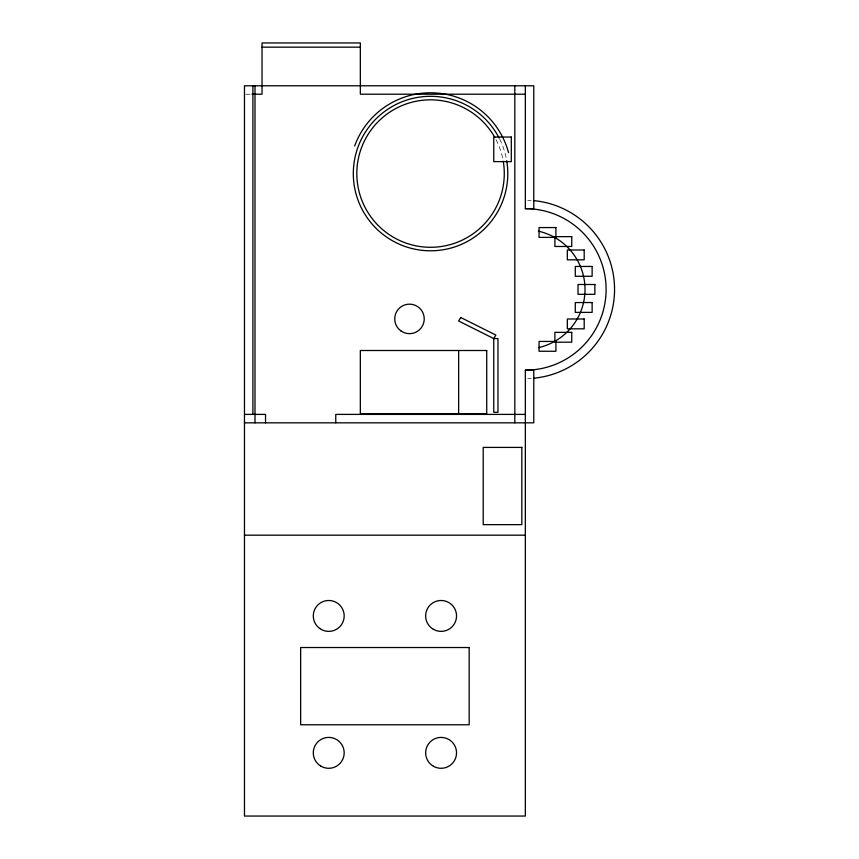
<?xml version="1.0" encoding="UTF-8"?>
<svg xmlns="http://www.w3.org/2000/svg" width="859" height="859" viewBox="0 0 859 859"><rect width="100%" height="100%" fill="white"/><g stroke="black" fill="none" stroke-linecap="round" stroke-linejoin="round"><path stroke-width="0.64" stroke-dasharray="4.29 3.22" d="M245.728 94.211L250.742 94.211M496.04 139.695A73.724 73.724 0 0 1 503.052 160.139M499.745 139.233A77.235 77.235 0 0 1 506.499 159.506M531.184 378.4A89.175 89.175 0 0 1 527.684 378.561M527.684 200.265A89.175 89.175 0 0 1 531.184 200.426"/><path stroke-width="1.29" d="M262.027 47.159L360.34 47.159M251.998 94.211L262.027 94.211L262.027 42.95L360.34 42.95L360.34 94.211L525.343 94.211M525.343 208.662L533.772 208.662L533.772 85.782L244.471 85.782L244.471 816.05L525.343 816.05L525.343 370.165A80.746 80.746 0 0 0 606.1 289.419A80.746 80.746 0 0 0 525.343 208.662L525.343 85.782M525.343 370.165L533.772 370.165L533.772 422.832L244.471 422.832M244.471 414.403L265.538 414.403L265.538 422.832M525.343 414.403L335.762 414.403L335.762 422.832M244.471 535.178L525.343 535.178M514.82 85.782L514.82 422.832M458.642 350.504L458.642 413.705M255.005 85.782L255.005 422.832M252.9 85.782L252.9 414.403M354.67 145.933A80.746 80.746 0 0 1 508.549 152.655M538.421 231.178A59.69 59.69 0 0 1 538.421 347.648M503.245 161.267A73.724 73.724 0 0 1 412.921 245.148A73.724 73.724 0 0 1 371.883 128.904A73.724 73.724 0 0 1 494.859 137.494M506.713 160.676A77.235 77.235 0 0 1 411.225 248.337A77.235 77.235 0 0 1 370.165 125.393A77.235 77.235 0 0 1 499.165 138.084M533.503 200.609A89.175 89.175 0 0 1 533.503 378.218M460.746 317.497L458.642 321.008L493.753 338.564L497.962 338.564L497.962 412.299L493.753 412.299L493.753 338.564L495.858 335.053L460.746 317.497M511.309 137.043L493.753 137.043L493.753 161.621L511.309 161.621L511.309 137.043M555.913 227.56L539.055 227.56L539.055 237.395L555.913 237.395L555.913 227.56M571.75 236.644L554.893 236.644L554.893 246.479L571.75 246.479L571.75 236.644M584.195 250.001L567.337 250.001L567.337 259.837L584.195 259.837L584.195 250.001M592.13 266.451L575.283 266.451L575.283 276.276L592.13 276.276L592.13 266.451M594.868 284.501L578.01 284.501L578.01 294.326L594.868 294.326L594.868 284.501M592.13 302.551L575.283 302.551L575.283 312.386L592.13 312.386L592.13 302.551M584.195 318.99L567.337 318.99L567.337 328.825L584.195 328.825L584.195 318.99M571.75 332.358L554.893 332.358L554.893 342.183L571.75 342.183L571.75 332.358M555.913 341.442L539.055 341.442L539.055 351.267L555.913 351.267L555.913 341.442M486.731 350.504L360.34 350.504L360.34 413.705L486.731 413.705L486.731 350.504M521.832 447.41L483.22 447.41L483.22 524.645L521.832 524.645L521.832 447.41M469.175 647.525L300.65 647.525L300.65 724.771L469.175 724.771L469.175 647.525M433.365 629.303A15.451 15.451 0 0 0 456.537 615.924A15.451 15.451 0 0 0 433.365 602.546A15.451 15.451 0 0 0 433.365 629.303M433.365 766.228A15.451 15.451 0 0 0 456.537 752.849A15.451 15.451 0 0 0 433.365 739.47A15.451 15.451 0 0 0 433.365 766.228M319.838 628.563A15.451 15.451 0 0 0 344.126 617.32A15.451 15.451 0 0 0 322.243 601.912A15.451 15.451 0 0 0 319.838 628.563M321.008 766.228A15.451 15.451 0 0 0 344.18 752.849A15.451 15.451 0 0 0 321.008 739.47A15.451 15.451 0 0 0 321.008 766.228M401.003 330.962A14.743 14.743 0 0 0 424.174 320.235A14.743 14.743 0 0 0 403.29 305.525A14.743 14.743 0 0 0 401.003 330.962"/></g></svg>
